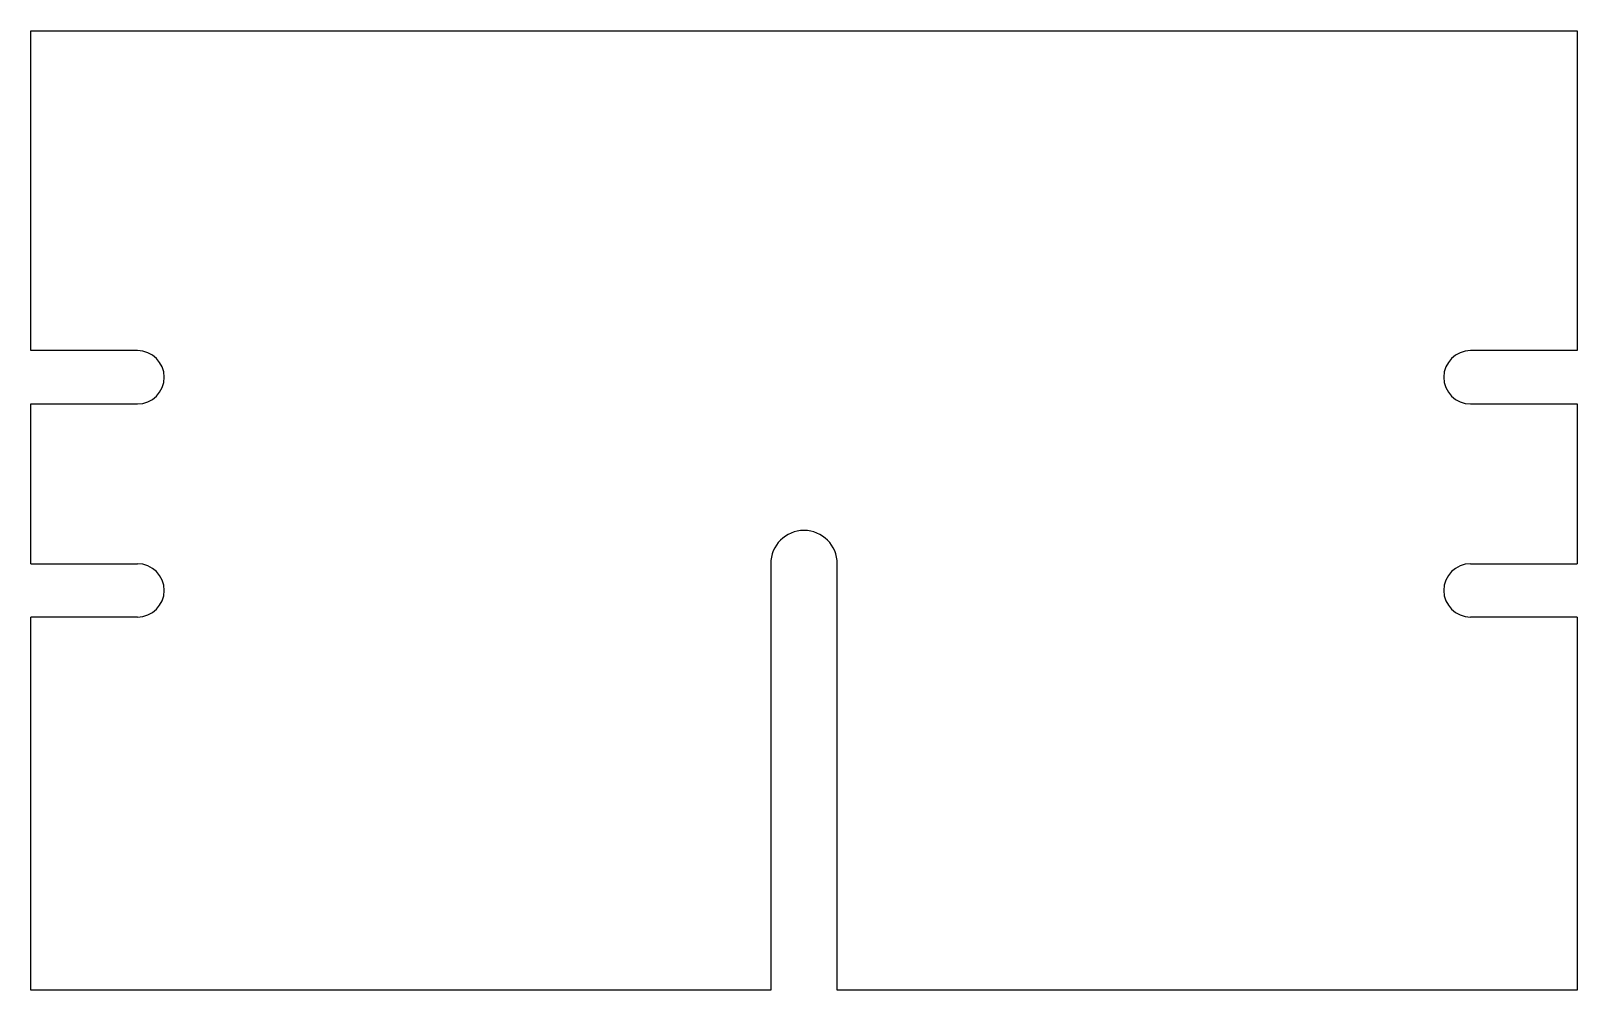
# Model space of a CAD drawing. Header units: inches. Extents: x 0 to 29, y 0 to 18.
import ezdxf

# ---------------------------------------------------------------- set-up
doc = ezdxf.new("R2010")
doc.units = ezdxf.units.IN
doc.header["$MEASUREMENT"] = 0
doc.layers.add('CUT', color=7, linetype='Continuous')

msp = doc.modelspace()

# ---------------------------------------------------------------- linework, layer by layer
at = {"layer": 'CUT'}
for p, q in [((0, 18), (29, 18)), ((0, 12), (0, 18)), ((29, 18), (29, 12)), ((2, 12), (0, 12)), ((29, 12), (27, 12)), ((0, 11), (2, 11)), ((0, 8), (0, 11)), ((27, 11), (29, 11)), ((29, 11), (29, 8)), ((0, 8), (2, 8)), ((13.875, 8), (13.875, 0)), ((15.125, 0), (15.125, 8)), ((27, 8), (29, 8)), ((2, 7), (0, 7)), ((0, 0), (0, 7)), ((29, 7), (27, 7)), ((29, 7), (29, 0)), ((13.875, 0), (0, 0)), ((29, 0), (15.125, 0))]:
    msp.add_line(p, q, dxfattribs=at)
for centre, radius, start, end in [((2, 11.5), 0.5, 270, 450), ((27, 11.5), 0.5, 450, 630), ((14.5, 8), 0.625, 360, 540), ((2, 7.5), 0.5, -90, 90), ((27, 7.5), 0.5, -270, -90)]:
    msp.add_arc(centre, radius, start, end, dxfattribs=at)

doc.saveas('drawing.dxf')
